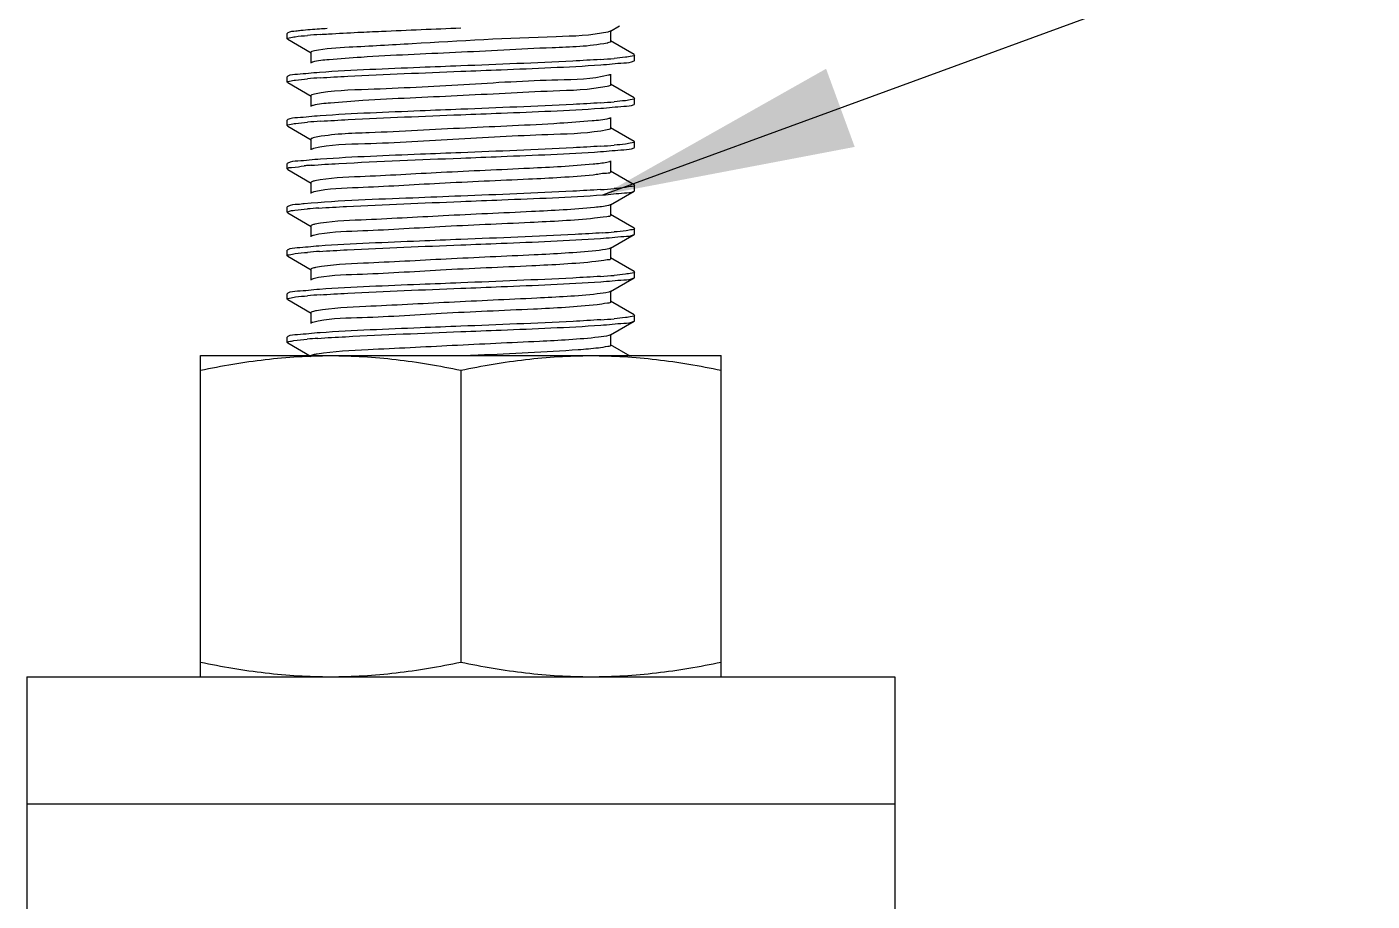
# Model space of a CAD drawing. Extents: x 54907 to 703237, y -798661 to -546661.
# Drawn here: x 384487 to 385285, y -582108 to -581590 of the extents above; entities that cross this region are included whole.
import ezdxf

# ---------------------------------------------------------------- set-up
doc = ezdxf.new("R2010")
doc.units = 0
doc.header["$LTSCALE"] = 1000
doc.header["$MEASUREMENT"] = 0
doc.styles.get("Standard").update_dxf_attribs({"font": 'gbenor.shx', "bigfont": 'gbcbig.shx'})
doc.dimstyles.get("Standard").update_dxf_attribs({"dimscale": 100, "dimtxt": 3.5, "dimasz": 1, "dimexe": 2.5, "dimexo": 3, "dimgap": 1.5, "dimtad": 1, "dimdec": 0, "dimzin": 0, "dimdsep": 46, "dimtxsty": 'Standard', "dimblk": 'ARCHTICK', "dimcen": 0.09, "dimadec": 0, "dimazin": 0, "dimtfac": 1, "dimtdec": 0, "dimtix": 1, "dimtmove": 2, "dimatfit": 3, "dimfxl": 0, "dimtolj": 1, "dimtzin": 0, "dimarcsym": 0})

# ---------------------------------------------------------------- blocks, each defined once
blk = doc.blocks.new('gfhhrryyfd')
at = {"linetype": 'Continuous'}
for p, q in [((3702811.62, -1743823.84), (3702811.46, -1743824.03)), ((3702811.46, -1743826.17), (3702811.46, -1743824.03)), ((3702939.15, -1743823.18), (3702942.79, -1743821.07)), ((3702939.34, -1743827.25), (3702939.34, -1743822.96)), ((3702811.62, -1743826.36), (3702811.46, -1743826.17)), ((3702811.62, -1743826.36), (3702820.92, -1743831.75)), ((3702948.46, -1743832.42), (3702939.15, -1743827.03)), ((3702820.74, -1743831.53), (3702820.74, -1743835.82)), ((3702948.46, -1743832.42), (3702948.62, -1743832.6)), ((3702948.46, -1743834.93), (3702948.62, -1743834.75)), ((3702948.62, -1743834.75), (3702948.62, -1743832.6)), ((3702811.62, -1743840.99), (3702811.46, -1743841.18)), ((3702939.34, -1743844.39), (3702939.34, -1743840.1)), ((3702811.46, -1743843.32), (3702811.46, -1743841.18)), ((3702811.62, -1743843.51), (3702811.46, -1743843.32)), ((3702811.62, -1743843.51), (3702820.92, -1743848.89)), ((3702938.34, -1743844.89), (3702937.86, -1743845)), ((3702948.46, -1743849.56), (3702939.15, -1743844.17)), ((3702820.74, -1743848.68), (3702820.74, -1743852.96)), ((3702948.46, -1743849.56), (3702948.62, -1743849.75)), ((3702948.62, -1743851.89), (3702948.62, -1743849.75)), ((3702948.46, -1743852.08), (3702948.62, -1743851.89)), ((3702811.62, -1743858.13), (3702811.46, -1743858.32)), ((3702811.46, -1743860.46), (3702811.46, -1743858.32)), ((3702811.62, -1743860.65), (3702811.46, -1743860.46)), ((3702811.62, -1743860.65), (3702820.92, -1743866.04)), ((3702938.55, -1743861.98), (3702937.89, -1743862.14)), ((3702948.46, -1743866.71), (3702939.15, -1743861.32)), ((3702939.34, -1743861.54), (3702939.34, -1743857.25)), ((3702820.74, -1743865.82), (3702820.74, -1743870.11)), ((3702948.46, -1743866.71), (3702948.62, -1743866.89)), ((3702948.62, -1743869.04), (3702948.62, -1743866.89)), ((3702948.46, -1743869.22), (3702948.62, -1743869.04)), ((3702811.62, -1743875.28), (3702811.46, -1743875.47)), ((3702811.46, -1743877.61), (3702811.46, -1743875.47)), ((3702811.62, -1743877.8), (3702811.46, -1743877.61)), ((3702811.62, -1743877.8), (3702820.92, -1743883.18)), ((3702939.34, -1743878.68), (3702939.34, -1743874.39)), ((3702820.74, -1743882.97), (3702820.74, -1743887.25)), ((3702948.46, -1743883.85), (3702939.15, -1743878.46)), ((3702939.15, -1743891.76), (3702948.46, -1743886.37)), ((3702948.46, -1743883.85), (3702948.62, -1743884.04)), ((3702948.46, -1743886.37), (3702948.62, -1743886.18)), ((3702948.62, -1743886.18), (3702948.62, -1743884.04)), ((3702811.62, -1743892.42), (3702811.46, -1743892.61)), ((3702811.46, -1743894.75), (3702811.46, -1743892.61)), ((3702939.34, -1743895.83), (3702939.34, -1743891.54)), ((3702811.62, -1743894.94), (3702811.46, -1743894.75)), ((3702811.62, -1743894.94), (3702820.92, -1743900.33)), ((3702948.46, -1743901), (3702939.15, -1743895.61)), ((3702820.74, -1743900.11), (3702820.74, -1743904.4)), ((3702939.15, -1743908.9), (3702948.46, -1743903.52)), ((3702948.46, -1743901), (3702948.62, -1743901.18)), ((3702948.46, -1743903.52), (3702948.62, -1743903.33)), ((3702948.62, -1743903.33), (3702948.62, -1743901.18)), ((3702811.62, -1743909.57), (3702811.46, -1743909.76)), ((3702811.46, -1743911.9), (3702811.46, -1743909.76)), ((3702939.34, -1743912.97), (3702939.34, -1743908.69)), ((3702811.62, -1743912.09), (3702811.46, -1743911.9)), ((3702811.62, -1743912.09), (3702820.92, -1743917.48)), ((3702948.46, -1743918.14), (3702939.15, -1743912.75)), ((3702820.74, -1743917.26), (3702820.74, -1743921.54)), ((3702939.15, -1743926.05), (3702948.46, -1743920.66)), ((3702948.46, -1743918.14), (3702948.62, -1743918.33)), ((3702948.46, -1743920.66), (3702948.62, -1743920.47)), ((3702948.62, -1743920.47), (3702948.62, -1743918.33)), ((3702939.34, -1743930.12), (3702939.34, -1743925.83)), ((3702811.62, -1743926.71), (3702811.46, -1743926.9)), ((3702811.46, -1743929.05), (3702811.46, -1743926.9)), ((3702811.62, -1743929.23), (3702811.46, -1743929.05)), ((3702811.62, -1743929.23), (3702820.92, -1743934.62)), ((3702948.46, -1743935.29), (3702939.15, -1743929.9)), ((3702820.74, -1743934.4), (3702820.74, -1743938.69)), ((3702948.46, -1743935.29), (3702948.62, -1743935.47)), ((3702948.62, -1743937.62), (3702948.62, -1743935.47)), ((3702939.15, -1743943.19), (3702948.46, -1743937.81)), ((3702948.46, -1743937.81), (3702948.62, -1743937.62)), ((3702811.62, -1743943.86), (3702811.46, -1743944.05)), ((3702811.46, -1743946.19), (3702811.46, -1743944.05)), ((3702811.55, -1743946.33), (3702811.46, -1743946.19)), ((3702811.62, -1743946.38), (3702811.55, -1743946.33)), ((3702811.62, -1743946.38), (3702820.92, -1743951.77)), ((3702946.89, -1743951.53), (3702939.15, -1743947.05)), ((3702939.34, -1743947.26), (3702939.34, -1743942.98)), ((3702777.17, -1743951.37), (3702982.91, -1743951.37)), ((3702777.17, -1744078.25), (3702777.17, -1743951.37)), ((3702886.92, -1743951.23), (3702883.85, -1743951.37)), ((3702982.91, -1744078.25), (3702982.91, -1743951.37)), ((3702880.04, -1743957.17), (3702880.04, -1744072.46)), ((3702708.59, -1744078.25), (3703051.49, -1744078.25)), ((3702708.59, -1744078.25), (3702708.59, -1745732.76)), ((3703051.49, -1744078.25), (3703051.49, -1745732.76)), ((3702708.59, -1744128.47), (3703051.49, -1744128.47))]:
    blk.add_line(p, q, dxfattribs=at)
for centre, radius, start, end in [((3702844.15, -1744119.13), 295.32, 93.8255, 94.8061), ((3702935.09, -1743814.46), 13.68, 281.4976, 282.7913), ((3702915.3, -1743531.69), 303.3, 273.7687, 274.7934), ((3702844.1, -1744135.59), 294.63, 93.8313, 94.8079), ((3702915.41, -1743550.16), 301.97, 273.7798, 274.7941), ((3702844.4, -1744156.54), 298.45, 93.8001, 94.8043), ((3702915.42, -1743567.46), 301.82, 273.7814, 274.7938), ((3702835.4, -1744064.03), 188.43, 94.6795, 95.2422), ((3702839.98, -1744119.21), 243.8, 94.4921, 94.6937), ((3702915.36, -1743583.92), 302.51, 273.7757, 274.7933), ((3702843.38, -1744178), 285.58, 93.9107, 94.8136), ((3702916.55, -1743616.09), 287.43, 273.9022, 274.8051), ((3702843.75, -1744199.76), 290.21, 93.8693, 94.8111), ((3702915.3, -1743617.35), 303.37, 273.7681, 274.7934), ((3702844.09, -1744221.18), 294.5, 93.8324, 94.808), ((3702915.4, -1743635.87), 301.99, 273.7796, 274.7941), ((3702842.73, -1744221.3), 277.42, 93.9707, 94.8291)]:
    blk.add_arc(centre, radius, start, end, dxfattribs=at)
for points, knots in [([(3702816.81, -1743822.95), (3702816.16, -1743823.01), (3702814.44, -1743823.26), (3702812.57, -1743823.29), (3702811.62, -1743823.84)], [0, 0, 0, 0, 0.375527, 1, 1, 1, 1]), ([(3702827.25, -1743822.14), (3702826.23, -1743822.21), (3702822.74, -1743822.43), (3702819.26, -1743822.69), (3702816.81, -1743822.95)], [0, 0, 0, 0, 0.294617, 1, 1, 1, 1]), ([(3702938.11, -1743823.51), (3702931.45, -1743825.03), (3702905.4, -1743825.53), (3702871.42, -1743827.53), (3702839.61, -1743829.38), (3702826.66, -1743829.99), (3702822.17, -1743830.93)], [0, 0, 0, 0, 0.176504, 0.667042, 0.88168, 1, 1, 1, 1]), ([(3702824.45, -1743824.47), (3702825.54, -1743824.39), (3702830.52, -1743824.07), (3702835.51, -1743823.81), (3702839.39, -1743823.62)], [0, 0, 0, 0, 0.219992, 1, 1, 1, 1]), ([(3702839.39, -1743823.62), (3702842.47, -1743823.47), (3702856.02, -1743822.84), (3702869.57, -1743822.3), (3702880.04, -1743821.89)], [0, 0, 0, 0, 0.227178, 1, 1, 1, 1]), ([(3702939.15, -1743823.18), (3702939.02, -1743823.25), (3702938.68, -1743823.38), (3702938.33, -1743823.47), (3702938.11, -1743823.51)], [0, 0, 0, 0, 0.401788, 1, 1, 1, 1]), ([(3702811.46, -1743826.17), (3702811.46, -1743825.88), (3702813.02, -1743825.66), (3702813.82, -1743825.45), (3702814.61, -1743825.34)], [0, 0, 0, 0, 0.27238, 1, 1, 1, 1]), ([(3702937.81, -1743827.87), (3702930.69, -1743829.32), (3702910.54, -1743829.76), (3702878.25, -1743831.79), (3702848.78, -1743832.8), (3702830.04, -1743834.33), (3702823.55, -1743834.77), (3702821.44, -1743835.4)], [0, 0, 0, 0, 0.186906, 0.5149, 0.834439, 0.943372, 1, 1, 1, 1]), ([(3702939.34, -1743827.25), (3702939.34, -1743827.38), (3702938.81, -1743827.64), (3702938.43, -1743827.73), (3702938.11, -1743827.8)], [0, 0, 0, 0, 0.301708, 1, 1, 1, 1]), ([(3702822.17, -1743830.93), (3702821.81, -1743831.01), (3702821.38, -1743831.1), (3702820.74, -1743831.38), (3702820.74, -1743831.53)], [0, 0, 0, 0, 0.704888, 1, 1, 1, 1]), ([(3702821.44, -1743835.4), (3702821.34, -1743835.43), (3702821.17, -1743835.49), (3702820.99, -1743835.56), (3702820.93, -1743835.6)], [0, 0, 0, 0, 0.569178, 1, 1, 1, 1]), ([(3702935.24, -1743834.34), (3702931.59, -1743834.58), (3702913.2, -1743835.61), (3702894.79, -1743836.3), (3702880.04, -1743836.89)], [0, 0, 0, 0, 0.198238, 1, 1, 1, 1]), ([(3702935.31, -1743836.48), (3702938.36, -1743836.27), (3702942.62, -1743835.68), (3702947.27, -1743835.62), (3702948.46, -1743834.93)], [0, 0, 0, 0, 0.690891, 1, 1, 1, 1]), ([(3702948.62, -1743832.6), (3702948.62, -1743832.94), (3702946.83, -1743833.13), (3702945.94, -1743833.38), (3702945.04, -1743833.49)], [0, 0, 0, 0, 0.270407, 1, 1, 1, 1]), ([(3702824.17, -1743839.49), (3702821.27, -1743839.69), (3702817.19, -1743840.25), (3702812.75, -1743840.34), (3702811.62, -1743840.99)], [0, 0, 0, 0, 0.690101, 1, 1, 1, 1]), ([(3702938.34, -1743840.6), (3702931.87, -1743842.24), (3702912.55, -1743842.38), (3702881.04, -1743844.41), (3702849, -1743846.15), (3702829.17, -1743846.62), (3702822.2, -1743848.07)], [0, 0, 0, 0, 0.172112, 0.49211, 0.816561, 1, 1, 1, 1]), ([(3702880.04, -1743836.89), (3702874.65, -1743837.1), (3702856.03, -1743837.86), (3702837.39, -1743838.58), (3702824.17, -1743839.49)], [0, 0, 0, 0, 0.289182, 1, 1, 1, 1]), ([(3702824.41, -1743841.61), (3702828.06, -1743841.37), (3702846.59, -1743840.32), (3702865.14, -1743839.63), (3702880.04, -1743839.03)], [0, 0, 0, 0, 0.196967, 1, 1, 1, 1]), ([(3702880.04, -1743839.03), (3702885.34, -1743838.82), (3702903.77, -1743838.07), (3702922.21, -1743837.36), (3702935.31, -1743836.48)], [0, 0, 0, 0, 0.287875, 1, 1, 1, 1]), ([(3702939.15, -1743840.32), (3702939.05, -1743840.38), (3702938.78, -1743840.49), (3702938.51, -1743840.56), (3702938.34, -1743840.6)], [0, 0, 0, 0, 0.412535, 1, 1, 1, 1]), ([(3702811.46, -1743843.32), (3702811.46, -1743843.01), (3702813.07, -1743842.8), (3702813.9, -1743842.58), (3702814.71, -1743842.47)], [0, 0, 0, 0, 0.271848, 1, 1, 1, 1]), ([(3702937.86, -1743845), (3702930.85, -1743846.45), (3702910.91, -1743846.89), (3702878.84, -1743848.9), (3702849.44, -1743849.95), (3702830.51, -1743851.41), (3702823.87, -1743851.9), (3702821.64, -1743852.49)], [0, 0, 0, 0, 0.184419, 0.509926, 0.829804, 0.940533, 1, 1, 1, 1]), ([(3702939.34, -1743844.39), (3702939.34, -1743844.51), (3702938.92, -1743844.75), (3702938.6, -1743844.83), (3702938.34, -1743844.89)], [0, 0, 0, 0, 0.309908, 1, 1, 1, 1]), ([(3702822.2, -1743848.07), (3702821.83, -1743848.15), (3702821.39, -1743848.25), (3702820.74, -1743848.52), (3702820.74, -1743848.68)], [0, 0, 0, 0, 0.705209, 1, 1, 1, 1]), ([(3702935.31, -1743851.48), (3702931.67, -1743851.72), (3702913.25, -1743852.75), (3702894.82, -1743853.45), (3702880.04, -1743854.03)], [0, 0, 0, 0, 0.198015, 1, 1, 1, 1]), ([(3702948.62, -1743849.75), (3702948.62, -1743850.08), (3702946.84, -1743850.27), (3702945.96, -1743850.52), (3702945.07, -1743850.63)], [0, 0, 0, 0, 0.270549, 1, 1, 1, 1]), ([(3702824.41, -1743856.62), (3702821.45, -1743856.82), (3702817.3, -1743857.4), (3702812.77, -1743857.47), (3702811.62, -1743858.13)], [0, 0, 0, 0, 0.690433, 1, 1, 1, 1]), ([(3702821.64, -1743852.49), (3702821.5, -1743852.52), (3702821.25, -1743852.6), (3702821.02, -1743852.69), (3702820.93, -1743852.75)], [0, 0, 0, 0, 0.582256, 1, 1, 1, 1]), ([(3702880.04, -1743854.03), (3702874.68, -1743854.25), (3702856.14, -1743855), (3702837.59, -1743855.72), (3702824.41, -1743856.62)], [0, 0, 0, 0, 0.288643, 1, 1, 1, 1]), ([(3702824.62, -1743858.75), (3702828.26, -1743858.5), (3702846.73, -1743857.46), (3702865.21, -1743856.77), (3702880.04, -1743856.18)], [0, 0, 0, 0, 0.197595, 1, 1, 1, 1]), ([(3702880.04, -1743856.18), (3702885.34, -1743855.97), (3702903.78, -1743855.22), (3702922.22, -1743854.5), (3702935.32, -1743853.62)], [0, 0, 0, 0, 0.287899, 1, 1, 1, 1]), ([(3702935.32, -1743853.62), (3702938.36, -1743853.42), (3702942.62, -1743852.82), (3702947.27, -1743852.76), (3702948.46, -1743852.08)], [0, 0, 0, 0, 0.690866, 1, 1, 1, 1]), ([(3702811.46, -1743860.46), (3702811.46, -1743860.15), (3702813.13, -1743859.94), (3702813.97, -1743859.72), (3702814.81, -1743859.61)], [0, 0, 0, 0, 0.2714, 1, 1, 1, 1]), ([(3702937.89, -1743862.14), (3702930.98, -1743863.59), (3702911.26, -1743864.04), (3702879.36, -1743865.81), (3702847.81, -1743867.76), (3702828.44, -1743868.01), (3702821.86, -1743869.58)], [0, 0, 0, 0, 0.18225, 0.50532, 0.825389, 1, 1, 1, 1]), ([(3702938.55, -1743857.7), (3702936.39, -1743858.31), (3702929.83, -1743858.77), (3702911.01, -1743860.26), (3702881.56, -1743861.29), (3702849.37, -1743863.31), (3702829.31, -1743863.75), (3702822.24, -1743865.21)], [0, 0, 0, 0, 0.057877, 0.167606, 0.487311, 0.814214, 1, 1, 1, 1]), ([(3702939.15, -1743857.47), (3702939.07, -1743857.51), (3702938.87, -1743857.6), (3702938.67, -1743857.66), (3702938.55, -1743857.7)], [0, 0, 0, 0, 0.424841, 1, 1, 1, 1]), ([(3702939.34, -1743861.54), (3702939.34, -1743861.64), (3702939.02, -1743861.85), (3702938.75, -1743861.92), (3702938.55, -1743861.98)], [0, 0, 0, 0, 0.32015, 1, 1, 1, 1]), ([(3702822.24, -1743865.21), (3702821.86, -1743865.29), (3702821.41, -1743865.39), (3702820.74, -1743865.66), (3702820.74, -1743865.82)], [0, 0, 0, 0, 0.705913, 1, 1, 1, 1]), ([(3702948.62, -1743866.89), (3702948.62, -1743867.23), (3702946.84, -1743867.42), (3702945.96, -1743867.66), (3702945.07, -1743867.78)], [0, 0, 0, 0, 0.270562, 1, 1, 1, 1]), ([(3702821.86, -1743869.58), (3702821.67, -1743869.62), (3702821.35, -1743869.71), (3702821.04, -1743869.82), (3702820.93, -1743869.89)], [0, 0, 0, 0, 0.593653, 1, 1, 1, 1]), ([(3702880.04, -1743871.18), (3702874.71, -1743871.39), (3702856.24, -1743872.14), (3702837.75, -1743872.86), (3702824.62, -1743873.75)], [0, 0, 0, 0, 0.288182, 1, 1, 1, 1]), ([(3702935.32, -1743868.62), (3702931.68, -1743868.87), (3702913.26, -1743869.9), (3702894.82, -1743870.59), (3702880.04, -1743871.18)], [0, 0, 0, 0, 0.197982, 1, 1, 1, 1]), ([(3702880.04, -1743873.32), (3702885.34, -1743873.11), (3702903.76, -1743872.37), (3702922.18, -1743871.65), (3702935.28, -1743870.77)], [0, 0, 0, 0, 0.287815, 1, 1, 1, 1]), ([(3702935.28, -1743870.77), (3702938.34, -1743870.56), (3702942.61, -1743869.97), (3702947.27, -1743869.91), (3702948.46, -1743869.22)], [0, 0, 0, 0, 0.690907, 1, 1, 1, 1]), ([(3702811.46, -1743877.61), (3702811.47, -1743877), (3702814.94, -1743877.07), (3702816.51, -1743876.55), (3702818.19, -1743876.39)], [0, 0, 0, 0, 0.263671, 1, 1, 1, 1]), ([(3702824.62, -1743873.75), (3702821.61, -1743873.95), (3702817.39, -1743874.54), (3702812.79, -1743874.6), (3702811.62, -1743875.28)], [0, 0, 0, 0, 0.690711, 1, 1, 1, 1]), ([(3702820.89, -1743876.16), (3702824.52, -1743875.88), (3702844.23, -1743874.68), (3702863.96, -1743873.96), (3702880.04, -1743873.32)], [0, 0, 0, 0, 0.18466, 1, 1, 1, 1]), ([(3702932.33, -1743875.74), (3702923.95, -1743876.55), (3702903.93, -1743877.58), (3702873.21, -1743878.9), (3702844.98, -1743880.59), (3702828.18, -1743881.15), (3702822.3, -1743882.34)], [0, 0, 0, 0, 0.229049, 0.545233, 0.836568, 1, 1, 1, 1]), ([(3702938.73, -1743874.79), (3702938.42, -1743874.89), (3702936.31, -1743875.35), (3702934.15, -1743875.56), (3702932.33, -1743875.74)], [0, 0, 0, 0, 0.152403, 1, 1, 1, 1]), ([(3702939.15, -1743874.61), (3702939.09, -1743874.65), (3702938.96, -1743874.71), (3702938.81, -1743874.76), (3702938.73, -1743874.79)], [0, 0, 0, 0, 0.438999, 1, 1, 1, 1]), ([(3702822.3, -1743882.34), (3702821.9, -1743882.42), (3702821.44, -1743882.53), (3702820.74, -1743882.8), (3702820.74, -1743882.97)], [0, 0, 0, 0, 0.706519, 1, 1, 1, 1]), ([(3702932.33, -1743880.02), (3702923.85, -1743880.85), (3702903.6, -1743881.89), (3702872.61, -1743883.18), (3702844.41, -1743884.97), (3702827.7, -1743885.41), (3702821.99, -1743886.69)], [0, 0, 0, 0, 0.231234, 0.549995, 0.841234, 1, 1, 1, 1]), ([(3702939.34, -1743878.68), (3702939.34, -1743879.31), (3702935.72, -1743879.31), (3702934.08, -1743879.85), (3702932.33, -1743880.02)], [0, 0, 0, 0, 0.264973, 1, 1, 1, 1]), ([(3702880.04, -1743888.33), (3702873.7, -1743888.58), (3702853.08, -1743889.45), (3702832.43, -1743890.08), (3702818.19, -1743891.39)], [0, 0, 0, 0, 0.307364, 1, 1, 1, 1]), ([(3702821.99, -1743886.69), (3702821.78, -1743886.74), (3702821.41, -1743886.83), (3702821.06, -1743886.96), (3702820.93, -1743887.04)], [0, 0, 0, 0, 0.599327, 1, 1, 1, 1]), ([(3702935.28, -1743885.77), (3702931.64, -1743886.01), (3702913.23, -1743887.04), (3702894.81, -1743887.74), (3702880.04, -1743888.33)], [0, 0, 0, 0, 0.198096, 1, 1, 1, 1]), ([(3702880.04, -1743890.47), (3702885.45, -1743890.25), (3702904.15, -1743889.49), (3702922.85, -1743888.77), (3702936.11, -1743887.86)], [0, 0, 0, 0, 0.289675, 1, 1, 1, 1]), ([(3702936.11, -1743887.86), (3702938.97, -1743887.66), (3702942.97, -1743887.1), (3702947.34, -1743887.01), (3702948.46, -1743886.37)], [0, 0, 0, 0, 0.689778, 1, 1, 1, 1]), ([(3702948.62, -1743884.04), (3702948.62, -1743884.37), (3702946.83, -1743884.57), (3702945.95, -1743884.81), (3702945.05, -1743884.92)], [0, 0, 0, 0, 0.27051, 1, 1, 1, 1]), ([(3702811.46, -1743894.75), (3702811.46, -1743894.66), (3702812.56, -1743894), (3702813.53, -1743894.07), (3702814.5, -1743893.94)], [0, 0, 0, 0, 0.087797, 1, 1, 1, 1]), ([(3702818.19, -1743891.39), (3702817.35, -1743891.47), (3702815.18, -1743891.77), (3702812.81, -1743891.73), (3702811.62, -1743892.42)], [0, 0, 0, 0, 0.380478, 1, 1, 1, 1]), ([(3702932.88, -1743892.83), (3702924.61, -1743893.66), (3702904.65, -1743894.68), (3702873.88, -1743896.02), (3702845.38, -1743897.7), (3702828.37, -1743898.29), (3702822.37, -1743899.47)], [0, 0, 0, 0, 0.225271, 0.541123, 0.834355, 1, 1, 1, 1]), ([(3702823.91, -1743893.08), (3702827.56, -1743892.83), (3702846.26, -1743891.77), (3702864.98, -1743891.07), (3702880.04, -1743890.47)], [0, 0, 0, 0, 0.195382, 1, 1, 1, 1]), ([(3702939.15, -1743891.76), (3702938.92, -1743891.89), (3702936.84, -1743892.46), (3702934.73, -1743892.64), (3702932.88, -1743892.83)], [0, 0, 0, 0, 0.123943, 1, 1, 1, 1]), ([(3702822.37, -1743899.47), (3702821.96, -1743899.55), (3702821.48, -1743899.66), (3702820.74, -1743899.94), (3702820.74, -1743900.11)], [0, 0, 0, 0, 0.708127, 1, 1, 1, 1]), ([(3702932.88, -1743897.11), (3702924.42, -1743897.97), (3702904.05, -1743899.01), (3702872.78, -1743900.3), (3702844.35, -1743902.18), (3702827.49, -1743902.51), (3702821.83, -1743903.88)], [0, 0, 0, 0, 0.229241, 0.549849, 0.842936, 1, 1, 1, 1]), ([(3702939.34, -1743895.83), (3702939.34, -1743896.41), (3702936.01, -1743896.46), (3702934.49, -1743896.95), (3702932.88, -1743897.11)], [0, 0, 0, 0, 0.265614, 1, 1, 1, 1]), ([(3702821.83, -1743903.88), (3702821.64, -1743903.92), (3702821.34, -1743904), (3702821.04, -1743904.12), (3702820.93, -1743904.18)], [0, 0, 0, 0, 0.591838, 1, 1, 1, 1]), ([(3702936.11, -1743902.86), (3702932.46, -1743903.11), (3702913.78, -1743904.17), (3702895.08, -1743904.87), (3702880.04, -1743905.47)], [0, 0, 0, 0, 0.195558, 1, 1, 1, 1]), ([(3702935.23, -1743905.06), (3702938.3, -1743904.86), (3702942.58, -1743904.26), (3702947.27, -1743904.2), (3702948.46, -1743903.52)], [0, 0, 0, 0, 0.691019, 1, 1, 1, 1]), ([(3702948.62, -1743901.18), (3702948.62, -1743901.49), (3702947.03, -1743901.7), (3702946.22, -1743901.92), (3702945.42, -1743902.02)], [0, 0, 0, 0, 0.272165, 1, 1, 1, 1]), ([(3702823.91, -1743908.09), (3702821.06, -1743908.28), (3702817.08, -1743908.84), (3702812.73, -1743908.93), (3702811.62, -1743909.57)], [0, 0, 0, 0, 0.689705, 1, 1, 1, 1]), ([(3702933.41, -1743909.92), (3702925.31, -1743910.77), (3702905.57, -1743911.78), (3702874.92, -1743913.14), (3702846.16, -1743914.76), (3702828.87, -1743915.43), (3702822.66, -1743916.56)], [0, 0, 0, 0, 0.220169, 0.534105, 0.829282, 1, 1, 1, 1]), ([(3702880.04, -1743905.47), (3702874.61, -1743905.69), (3702855.9, -1743906.45), (3702837.18, -1743907.17), (3702823.91, -1743908.09)], [0, 0, 0, 0, 0.289807, 1, 1, 1, 1]), ([(3702824.17, -1743910.21), (3702827.82, -1743909.96), (3702846.43, -1743908.91), (3702865.06, -1743908.21), (3702880.04, -1743907.61)], [0, 0, 0, 0, 0.196205, 1, 1, 1, 1]), ([(3702880.04, -1743907.61), (3702885.33, -1743907.4), (3702903.73, -1743906.66), (3702922.14, -1743905.94), (3702935.23, -1743905.06)], [0, 0, 0, 0, 0.2877, 1, 1, 1, 1]), ([(3702939.15, -1743908.9), (3702938.94, -1743909.03), (3702937.04, -1743909.56), (3702935.1, -1743909.74), (3702933.41, -1743909.92)], [0, 0, 0, 0, 0.126191, 1, 1, 1, 1]), ([(3702811.46, -1743911.9), (3702811.46, -1743911.6), (3702813.02, -1743911.39), (3702813.82, -1743911.17), (3702814.61, -1743911.07)], [0, 0, 0, 0, 0.272398, 1, 1, 1, 1]), ([(3702933.41, -1743914.2), (3702924.99, -1743915.09), (3702904.51, -1743916.13), (3702873, -1743917.41), (3702844.34, -1743919.38), (3702827.33, -1743919.6), (3702821.7, -1743921.05)], [0, 0, 0, 0, 0.226976, 0.549217, 0.844212, 1, 1, 1, 1]), ([(3702939.34, -1743912.97), (3702939.34, -1743913.51), (3702936.3, -1743913.61), (3702934.89, -1743914.05), (3702933.41, -1743914.2)], [0, 0, 0, 0, 0.266397, 1, 1, 1, 1]), ([(3702822.66, -1743916.56), (3702822.17, -1743916.65), (3702821.63, -1743916.78), (3702820.74, -1743917.06), (3702820.74, -1743917.26)], [0, 0, 0, 0, 0.712882, 1, 1, 1, 1]), ([(3702935.23, -1743920.06), (3702931.59, -1743920.31), (3702913.2, -1743921.33), (3702894.79, -1743922.03), (3702880.04, -1743922.62)], [0, 0, 0, 0, 0.198249, 1, 1, 1, 1]), ([(3702935.31, -1743922.2), (3702938.36, -1743922), (3702942.62, -1743921.4), (3702947.27, -1743921.34), (3702948.46, -1743920.66)], [0, 0, 0, 0, 0.690906, 1, 1, 1, 1]), ([(3702948.62, -1743918.33), (3702948.62, -1743918.66), (3702946.83, -1743918.86), (3702945.94, -1743919.1), (3702945.04, -1743919.21)], [0, 0, 0, 0, 0.270399, 1, 1, 1, 1]), ([(3702824.17, -1743925.21), (3702821.26, -1743925.41), (3702817.19, -1743925.98), (3702812.75, -1743926.06), (3702811.62, -1743926.71)], [0, 0, 0, 0, 0.690089, 1, 1, 1, 1]), ([(3702821.7, -1743921.05), (3702821.54, -1743921.09), (3702821.28, -1743921.17), (3702821.02, -1743921.27), (3702820.93, -1743921.33)], [0, 0, 0, 0, 0.58487, 1, 1, 1, 1]), ([(3702880.04, -1743922.62), (3702874.65, -1743922.83), (3702856.02, -1743923.59), (3702837.39, -1743924.31), (3702824.17, -1743925.21)], [0, 0, 0, 0, 0.289201, 1, 1, 1, 1]), ([(3702824.4, -1743927.34), (3702828.05, -1743927.09), (3702846.59, -1743926.05), (3702865.14, -1743925.35), (3702880.04, -1743924.76)], [0, 0, 0, 0, 0.196944, 1, 1, 1, 1]), ([(3702880.04, -1743924.76), (3702885.34, -1743924.55), (3702903.77, -1743923.8), (3702922.21, -1743923.08), (3702935.31, -1743922.2)], [0, 0, 0, 0, 0.287873, 1, 1, 1, 1]), ([(3702939.15, -1743926.05), (3702938.95, -1743926.16), (3702937.23, -1743926.67), (3702935.46, -1743926.84), (3702933.92, -1743927.01)], [0, 0, 0, 0, 0.128615, 1, 1, 1, 1]), ([(3702811.46, -1743929.05), (3702811.46, -1743928.74), (3702813.07, -1743928.53), (3702813.89, -1743928.31), (3702814.71, -1743928.2)], [0, 0, 0, 0, 0.271865, 1, 1, 1, 1]), ([(3702933.92, -1743931.29), (3702925.55, -1743932.21), (3702905, -1743933.25), (3702873.27, -1743934.53), (3702844.38, -1743936.59), (3702827.2, -1743936.7), (3702821.59, -1743938.23)], [0, 0, 0, 0, 0.224472, 0.548168, 0.84513, 1, 1, 1, 1]), ([(3702933.92, -1743927.01), (3702926, -1743927.88), (3702906.48, -1743928.87), (3702875.97, -1743930.25), (3702846.96, -1743931.83), (3702829.39, -1743932.56), (3702822.97, -1743933.65)], [0, 0, 0, 0, 0.215068, 0.527073, 0.824187, 1, 1, 1, 1]), ([(3702939.34, -1743930.12), (3702939.34, -1743930.61), (3702936.57, -1743930.75), (3702935.27, -1743931.14), (3702933.92, -1743931.29)], [0, 0, 0, 0, 0.267341, 1, 1, 1, 1]), ([(3702822.97, -1743933.65), (3702822.41, -1743933.75), (3702821.79, -1743933.89), (3702820.74, -1743934.18), (3702820.74, -1743934.4)], [0, 0, 0, 0, 0.716853, 1, 1, 1, 1]), ([(3702948.62, -1743935.47), (3702948.62, -1743935.81), (3702946.84, -1743936), (3702945.96, -1743936.25), (3702945.07, -1743936.36)], [0, 0, 0, 0, 0.270547, 1, 1, 1, 1]), ([(3702821.59, -1743938.23), (3702821.46, -1743938.26), (3702821.23, -1743938.33), (3702821.01, -1743938.42), (3702820.93, -1743938.47)], [0, 0, 0, 0, 0.578532, 1, 1, 1, 1]), ([(3702823.52, -1743944.55), (3702827.17, -1743944.29), (3702846, -1743943.21), (3702864.85, -1743942.51), (3702880.04, -1743941.9)], [0, 0, 0, 0, 0.194182, 1, 1, 1, 1]), ([(3702880.04, -1743939.76), (3702874.68, -1743939.97), (3702856.13, -1743940.73), (3702837.58, -1743941.45), (3702824.4, -1743942.34)], [0, 0, 0, 0, 0.28866, 1, 1, 1, 1]), ([(3702935.31, -1743937.2), (3702931.67, -1743937.45), (3702913.25, -1743938.48), (3702894.82, -1743939.17), (3702880.04, -1743939.76)], [0, 0, 0, 0, 0.198019, 1, 1, 1, 1]), ([(3702880.04, -1743941.9), (3702885.34, -1743941.69), (3702903.78, -1743940.95), (3702922.22, -1743940.23), (3702935.32, -1743939.35)], [0, 0, 0, 0, 0.2879, 1, 1, 1, 1]), ([(3702935.32, -1743939.35), (3702938.37, -1743939.14), (3702942.62, -1743938.55), (3702947.27, -1743938.49), (3702948.46, -1743937.81)], [0, 0, 0, 0, 0.690878, 1, 1, 1, 1]), ([(3702811.46, -1743946.19), (3702811.46, -1743945.93), (3702812.74, -1743945.7), (3702813.43, -1743945.53), (3702814.09, -1743945.43)], [0, 0, 0, 0, 0.276774, 1, 1, 1, 1]), ([(3702824.4, -1743942.34), (3702821.44, -1743942.54), (3702817.3, -1743943.12), (3702812.77, -1743943.2), (3702811.62, -1743943.86)], [0, 0, 0, 0, 0.690423, 1, 1, 1, 1]), ([(3702934.41, -1743944.1), (3702926.67, -1743944.99), (3702907.38, -1743945.96), (3702877.02, -1743947.36), (3702847.77, -1743948.91), (3702829.93, -1743949.69), (3702823.3, -1743950.74)], [0, 0, 0, 0, 0.209983, 0.520062, 0.819106, 1, 1, 1, 1]), ([(3702939.15, -1743943.19), (3702938.97, -1743943.3), (3702937.41, -1743943.78), (3702935.8, -1743943.94), (3702934.41, -1743944.1)], [0, 0, 0, 0, 0.131217, 1, 1, 1, 1]), ([(3702939.34, -1743947.26), (3702939.34, -1743947.72), (3702936.84, -1743947.89), (3702935.64, -1743948.24), (3702934.41, -1743948.38)], [0, 0, 0, 0, 0.268465, 1, 1, 1, 1]), ([(3702777.17, -1743957.17), (3702785.63, -1743955.39), (3702802.69, -1743952.46), (3702819.98, -1743951.37), (3702828.6, -1743951.37)], [0, 0, 0, 0, 0.500766, 1, 1, 1, 1]), ([(3702823.3, -1743950.74), (3702822.76, -1743950.83), (3702821.95, -1743950.99), (3702821.1, -1743951.2), (3702820.86, -1743951.38)], [0, 0, 0, 0, 0.648621, 1, 1, 1, 1]), ([(3702828.6, -1743951.37), (3702837.23, -1743951.37), (3702854.52, -1743952.46), (3702871.57, -1743955.39), (3702880.04, -1743957.17)], [0, 0, 0, 0, 0.499234, 1, 1, 1, 1]), ([(3702880.04, -1743957.17), (3702888.5, -1743955.39), (3702905.56, -1743952.46), (3702922.85, -1743951.37), (3702931.47, -1743951.37)], [0, 0, 0, 0, 0.500766, 1, 1, 1, 1]), ([(3702934.41, -1743948.38), (3702931.76, -1743948.69), (3702915.95, -1743949.95), (3702900.1, -1743950.62), (3702886.92, -1743951.23)], [0, 0, 0, 0, 0.167768, 1, 1, 1, 1]), ([(3702931.47, -1743951.37), (3702940.1, -1743951.37), (3702957.39, -1743952.46), (3702974.44, -1743955.39), (3702982.91, -1743957.17)], [0, 0, 0, 0, 0.499234, 1, 1, 1, 1]), ([(3702777.17, -1744072.46), (3702785.63, -1744074.24), (3702802.69, -1744077.17), (3702819.98, -1744078.25), (3702828.6, -1744078.25)], [0, 0, 0, 0, 0.500766, 1, 1, 1, 1]), ([(3702828.6, -1744078.25), (3702837.23, -1744078.25), (3702854.52, -1744077.17), (3702871.57, -1744074.24), (3702880.04, -1744072.46)], [0, 0, 0, 0, 0.499234, 1, 1, 1, 1]), ([(3702880.04, -1744072.46), (3702888.5, -1744074.24), (3702905.56, -1744077.17), (3702922.85, -1744078.25), (3702931.47, -1744078.25)], [0, 0, 0, 0, 0.500766, 1, 1, 1, 1]), ([(3702931.47, -1744078.25), (3702940.1, -1744078.25), (3702957.39, -1744077.17), (3702974.44, -1744074.24), (3702982.91, -1744072.46)], [0, 0, 0, 0, 0.499234, 1, 1, 1, 1])]:
    blk.add_open_spline(points, degree=3, knots=knots, dxfattribs=at)
for points in [[(3702814.61, -1743825.34), (3702816.2, -1743825.13), (3702817.81, -1743824.98), (3702819.41, -1743824.85)], [(3702945.04, -1743833.49), (3702943.58, -1743833.67), (3702942.11, -1743833.81), (3702940.65, -1743833.93)], [(3702814.71, -1743842.47), (3702816.27, -1743842.27), (3702817.84, -1743842.13), (3702819.4, -1743841.99)], [(3702945.07, -1743850.63), (3702943.6, -1743850.81), (3702942.12, -1743850.95), (3702940.64, -1743851.08)], [(3702814.81, -1743859.61), (3702816.34, -1743859.41), (3702817.87, -1743859.27), (3702819.4, -1743859.14)], [(3702945.07, -1743867.78), (3702943.59, -1743867.96), (3702942.12, -1743868.1), (3702940.64, -1743868.22)], [(3702945.05, -1743884.92), (3702943.59, -1743885.11), (3702942.11, -1743885.24), (3702940.64, -1743885.37)], [(3702814.5, -1743893.94), (3702816.13, -1743893.72), (3702817.77, -1743893.57), (3702819.42, -1743893.43)], [(3702945.42, -1743902.02), (3702943.83, -1743902.23), (3702942.23, -1743902.38), (3702940.63, -1743902.51)], [(3702814.61, -1743911.07), (3702816.2, -1743910.86), (3702817.81, -1743910.71), (3702819.41, -1743910.57)], [(3702945.04, -1743919.21), (3702943.58, -1743919.4), (3702942.11, -1743919.53), (3702940.65, -1743919.66)], [(3702814.71, -1743928.2), (3702816.27, -1743928), (3702817.84, -1743927.85), (3702819.4, -1743927.72)], [(3702945.07, -1743936.36), (3702943.6, -1743936.54), (3702942.12, -1743936.68), (3702940.64, -1743936.8)], [(3702814.09, -1743945.43), (3702815.84, -1743945.18), (3702817.61, -1743945.02), (3702819.38, -1743944.87)]]:
    blk.add_open_spline(points, degree=3, dxfattribs=at)
blk.add_leader([(3702936.11, -1743887.86), (3703714.07, -1743602.88)], dimstyle='Standard', override={"dimgap": 20, "dimtad": 0})

msp = doc.modelspace()

# ---------------------------------------------------------------- block references
at = {"lineweight": -3, "xscale": 1.5, "yscale": 1.5, "zscale": 1.5}
msp.add_blockref('gfhhrryyfd', (-5169575.55, 2034142.04), dxfattribs=at)

doc.saveas('drawing.dxf')
